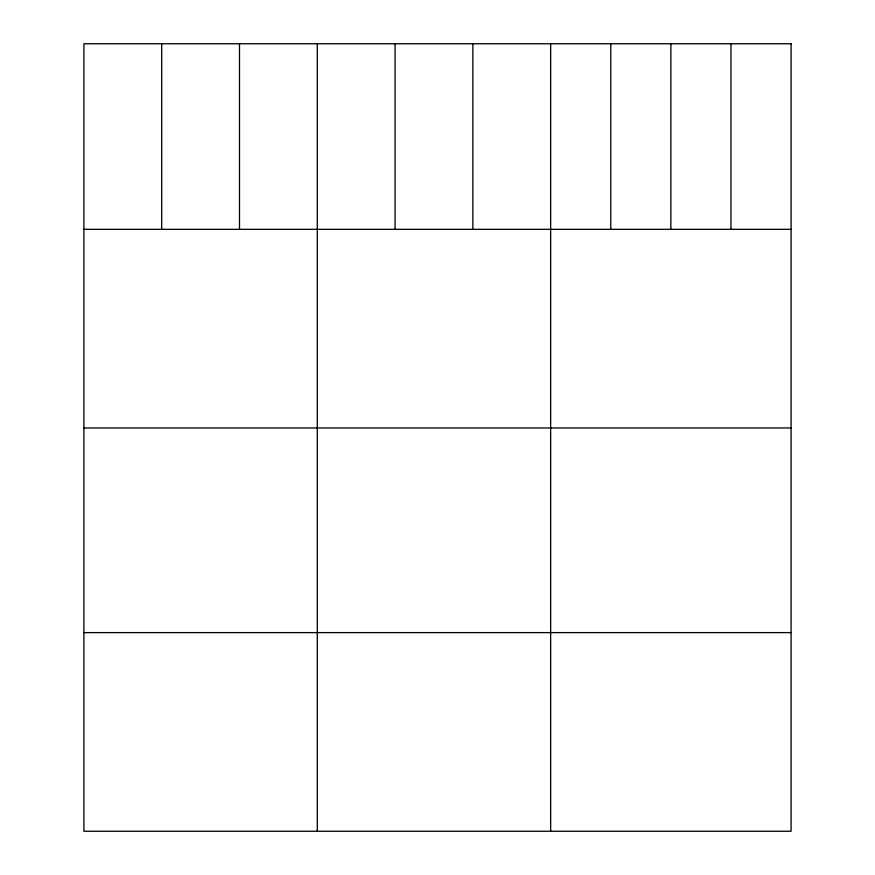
<?xml version="1.0" encoding="UTF-8"?>
<svg xmlns="http://www.w3.org/2000/svg" width="875" height="875" viewBox="0 0 875 875"><rect width="100%" height="100%" fill="white"/><g stroke="black" fill="none" stroke-linecap="round" stroke-linejoin="round"><path stroke-width="1.31" d="M83.912 229.327L791.087 229.327M83.912 427.962L791.087 427.962M83.912 632.614L791.087 632.614M730.975 43.75L730.975 229.327M670.863 43.75L670.863 229.327M610.761 43.75L610.761 229.327M550.648 43.75L550.648 831.25M472.861 43.75L472.861 229.327M395.073 43.75L395.073 229.327M317.286 43.75L317.286 831.25M239.498 43.75L239.498 229.327M161.7 43.75L161.7 229.327M791.087 43.75L83.912 43.75L83.912 831.25L791.087 831.25L791.087 43.75"/></g></svg>
